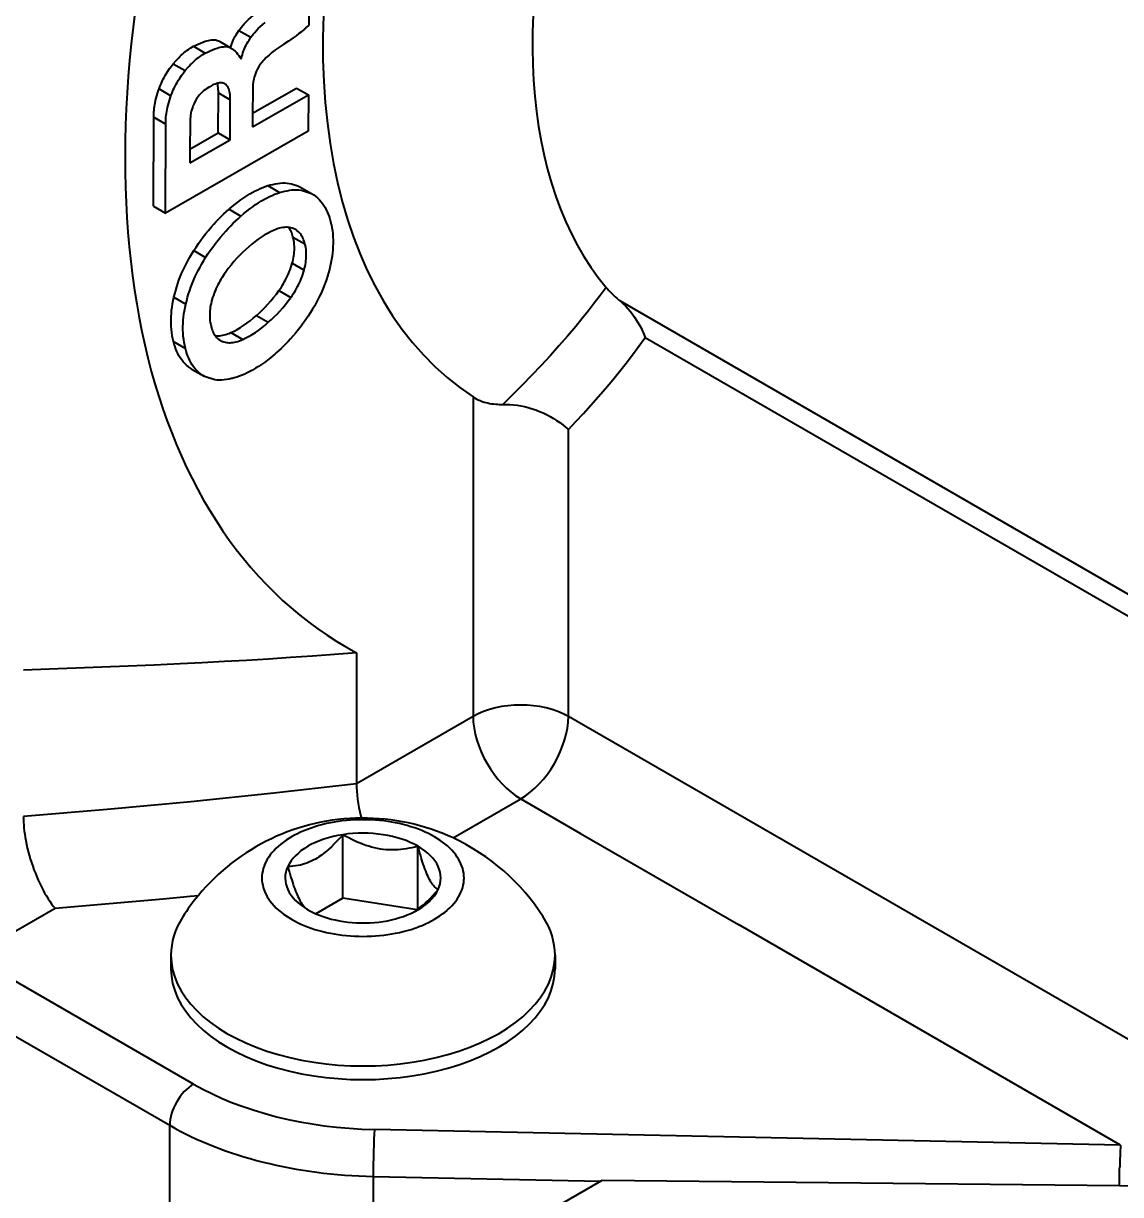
# Model space of a CAD drawing. Header units: millimetres. Extents: x 15 to 415, y 5 to 292.
# Drawn here: x 335.995 to 340.066, y 115.963 to 120.31 of the extents above; entities that cross this region are included whole.
import ezdxf

# ---------------------------------------------------------------- set-up
doc = ezdxf.new("R2010")
doc.units = ezdxf.units.MM
doc.layers.add('Geometries', color=7, linetype='Continuous')

msp = doc.modelspace()

# ---------------------------------------------------------------- linework, layer by layer
at = {"layer": 'Geometries', "linetype": 'Continuous', "lineweight": 40}
for p, q in [((337.0537, 120.438), (337.0533, 120.3031)), ((336.7947, 120.2842), (336.8389, 120.2587)), ((337.0377, 120.2884), (337.0367, 120.2875)), ((336.6255, 120.2254), (336.6697, 120.1999)), ((336.7253, 120.2416), (336.722, 120.2435)), ((336.7634, 120.2196), (336.7253, 120.2416)), ((336.7662, 120.218), (336.7634, 120.2196)), ((336.6697, 120.1999), (336.6781, 120.2037)), ((336.8002, 120.1819), (336.8023, 120.179)), ((336.8002, 120.1819), (336.8038, 120.1798)), ((336.8023, 120.179), (336.8038, 120.1798)), ((336.5511, 120.1605), (336.5953, 120.135)), ((336.8622, 120.1387), (336.8585, 120.1314)), ((336.4982, 120.0671), (336.5424, 120.0416)), ((336.7178, 119.9035), (336.7183, 120.0522)), ((336.7183, 120.0522), (336.7625, 120.0267)), ((336.8452, 119.9257), (337.0524, 120.0444)), ((336.8454, 119.9766), (337.0082, 120.0699)), ((336.8456, 120.0614), (336.8454, 119.9766)), ((337.0082, 120.0699), (337.0524, 120.0444)), ((337.0524, 120.0444), (337.052, 119.9095)), ((336.762, 119.878), (336.7625, 120.0267)), ((336.4775, 119.6312), (336.4786, 119.962)), ((336.4786, 119.962), (336.5227, 119.9365)), ((336.8454, 119.9766), (336.8452, 119.9257)), ((336.5217, 119.6056), (336.5227, 119.9365)), ((337.052, 119.9095), (336.5217, 119.6056)), ((336.6132, 119.9403), (336.6129, 119.8434)), ((336.6129, 119.8434), (336.7178, 119.9035)), ((336.7178, 119.9035), (336.762, 119.878)), ((336.6127, 119.7925), (336.762, 119.878)), ((336.6129, 119.8434), (336.6127, 119.7925)), ((336.9013, 119.7081), (336.9455, 119.6825)), ((337.0201, 119.7037), (337.0643, 119.6781)), ((336.4775, 119.6312), (336.5217, 119.6056)), ((336.7579, 119.62), (336.7613, 119.6231)), ((336.7579, 119.62), (336.8021, 119.5945)), ((336.9951, 119.5169), (337.0393, 119.4914)), ((336.6268, 119.467), (336.671, 119.4414)), ((336.9924, 119.4197), (337.0366, 119.3942)), ((337.1336, 119.4093), (337.1324, 119.405)), ((336.5529, 119.2937), (336.5971, 119.2681)), ((336.9431, 119.3185), (336.9873, 119.293)), ((340.5295, 117.9394), (338.2097, 119.2787)), ((336.8594, 119.2261), (336.9036, 119.2006)), ((336.7648, 119.1622), (336.809, 119.1367)), ((336.5522, 119.1287), (336.5964, 119.1032)), ((336.7196, 119.1373), (336.7339, 119.1291)), ((336.7339, 119.1291), (336.7343, 119.1289)), ((338.3021, 119.1447), (340.4856, 117.8841)), ((336.9308, 119.0853), (336.9279, 119.0827)), ((336.9328, 119.0871), (336.9308, 119.0853)), ((336.6215, 119.0257), (336.6657, 119.0002)), ((336.6667, 118.9996), (336.6657, 119.0002)), ((337.6632, 118.9235), (337.6632, 117.7375)), ((338.0168, 117.7375), (338.0168, 118.802)), ((337.2305, 117.974), (337.2305, 117.4877)), ((337.6632, 117.7375), (337.2305, 117.4877)), ((340.4739, 116.3188), (338.0168, 117.7375)), ((337.5888, 117.2863), (337.84, 117.4313)), ((337.84, 117.4313), (338.0617, 117.3033)), ((335.9949, 117.3663), (335.995, 117.3612)), ((335.995, 117.3599), (335.995, 117.3612)), ((337.1801, 117.0628), (337.1801, 117.2986)), ((338.062, 117.3031), (338.0617, 117.3033)), ((338.062, 117.3031), (338.6481, 116.9648)), ((337.4589, 117.0222), (337.4589, 117.2554)), ((337.1801, 117.0628), (337.0799, 117.005)), ((337.4561, 117.0201), (337.1801, 117.0628)), ((335.8038, 116.8477), (336.1123, 117.0258)), ((337.4561, 117.0201), (337.4589, 117.0222)), ((340.0657, 116.1463), (338.6481, 116.9648)), ((336.6263, 116.3728), (335.8038, 116.8477)), ((336.5423, 116.8513), (336.5423, 116.8008)), ((337.9673, 116.8513), (337.9673, 116.8008)), ((335.7154, 116.6946), (336.5379, 116.2197)), ((336.5379, 115.4032), (336.5379, 116.2197)), ((340.0657, 116.1463), (337.2973, 116.2041)), ((337.2927, 116.0299), (337.2927, 115.2134)), ((337.2927, 116.0299), (338.1379, 116.0123)), ((338.1379, 116.0123), (337.9064, 115.8786)), ((338.1424, 116.0149), (338.1379, 116.0123)), ((340.0613, 115.9955), (338.1424, 116.0149)), ((340.2819, 115.9933), (340.0613, 115.9955))]:
    msp.add_line(p, q, dxfattribs=at)
at = {"layer": 'Geometries', "linetype": 'Continuous', "lineweight": 40, "flags": 128}
for points in [[(336.807, 120.2998), (336.809, 120.3022), (336.814, 120.3079), (336.8219, 120.3164), (336.8301, 120.3244), (336.8385, 120.332), (336.8471, 120.3391)], [(336.7947, 120.2842), (336.7993, 120.2903), (336.8041, 120.2963), (336.807, 120.2998)], [(336.8389, 120.2587), (336.8435, 120.2648), (336.8483, 120.2708), (336.8532, 120.2767), (336.8582, 120.2824), (336.8661, 120.2909), (336.8743, 120.2989), (336.8827, 120.3065), (336.8913, 120.3136)], [(337.0533, 120.3031), (337.0444, 120.2946), (337.04, 120.2904), (337.0377, 120.2884)], [(336.6255, 120.2254), (336.6343, 120.2294), (336.6431, 120.2334), (336.6518, 120.2371), (336.6606, 120.2406), (336.6693, 120.2437), (336.6752, 120.2455), (336.6811, 120.2471), (336.6869, 120.2483), (336.6927, 120.2491), (336.6982, 120.2495), (336.7036, 120.2493), (336.7089, 120.2486), (336.7138, 120.2472), (336.7186, 120.2453), (336.722, 120.2435)], [(336.7634, 120.2196), (336.7655, 120.2266), (336.7678, 120.2338), (336.7704, 120.2409), (336.7735, 120.2481), (336.777, 120.2553), (336.7809, 120.2623), (336.7843, 120.2679), (336.7877, 120.2733), (336.7947, 120.2842)], [(336.8038, 120.1798), (336.8056, 120.1869), (336.8076, 120.194), (336.8096, 120.2011), (336.812, 120.2083), (336.8146, 120.2154), (336.8177, 120.2225), (336.8212, 120.2297), (336.8251, 120.2368), (336.8284, 120.2424), (336.8319, 120.2478), (336.8389, 120.2587)], [(337.0172, 120.2721), (337.0063, 120.2642), (336.9953, 120.2564), (336.9782, 120.2447), (336.9611, 120.2331)], [(337.0367, 120.2875), (337.0355, 120.2865), (337.0309, 120.2827), (337.0264, 120.2791), (337.0172, 120.2721)], [(336.5511, 120.1605), (336.5611, 120.1718), (336.5661, 120.1773), (336.5712, 120.1827), (336.5757, 120.1873), (336.5803, 120.1918), (336.5849, 120.1961), (336.5896, 120.2002), (336.5955, 120.2049), (336.6014, 120.2094), (336.6074, 120.2136), (336.6164, 120.2196), (336.6255, 120.2254)], [(336.6781, 120.2037), (336.6785, 120.2039), (336.6873, 120.2078), (336.6879, 120.2081)], [(336.6879, 120.2081), (336.696, 120.2116), (336.7048, 120.2151), (336.7135, 120.2182), (336.7194, 120.22), (336.7253, 120.2216), (336.7311, 120.2228), (336.7369, 120.2236), (336.7424, 120.224), (336.7478, 120.2238), (336.753, 120.2231), (336.758, 120.2217), (336.7627, 120.2197), (336.7662, 120.218)], [(336.7662, 120.218), (336.7672, 120.2173), (336.7714, 120.2145), (336.7754, 120.2113), (336.7804, 120.2067), (336.7851, 120.2016), (336.7896, 120.1962), (336.7939, 120.1906), (336.7981, 120.1848), (336.8002, 120.1819)], [(336.9611, 120.2331), (336.9501, 120.2259), (336.9391, 120.2183), (336.9281, 120.2102), (336.9171, 120.2016), (336.9062, 120.1925), (336.8953, 120.183)], [(336.5953, 120.135), (336.6053, 120.1462), (336.6103, 120.1518), (336.6154, 120.1572), (336.6199, 120.1618), (336.6245, 120.1663), (336.6291, 120.1706), (336.6338, 120.1747), (336.6397, 120.1794), (336.6448, 120.1832)], [(336.6448, 120.1832), (336.6456, 120.1839), (336.6516, 120.1881), (336.6558, 120.1909)], [(336.6558, 120.1909), (336.6606, 120.1941), (336.6697, 120.1999)], [(336.8953, 120.183), (336.8877, 120.1751), (336.884, 120.171), (336.8803, 120.1667), (336.8767, 120.1623), (336.8734, 120.1577), (336.8701, 120.1527), (336.8671, 120.1475), (336.8627, 120.1395), (336.8622, 120.1387)], [(336.4982, 120.0671), (336.5009, 120.0743), (336.5038, 120.0814), (336.5069, 120.0885), (336.5102, 120.0956), (336.5137, 120.1025), (336.5173, 120.1095), (336.5211, 120.1163), (336.5251, 120.1231), (336.5311, 120.1328), (336.5374, 120.1422), (336.5442, 120.1515), (336.5511, 120.1605)], [(336.5424, 120.0416), (336.5451, 120.0487), (336.548, 120.0559), (336.5511, 120.063), (336.5544, 120.07), (336.5579, 120.077), (336.5615, 120.0839), (336.5653, 120.0908), (336.5693, 120.0976), (336.5753, 120.1073), (336.5816, 120.1167), (336.5883, 120.126), (336.5953, 120.135)], [(336.8585, 120.1314), (336.856, 120.1243), (336.8537, 120.1171), (336.8515, 120.11), (336.8497, 120.1029), (336.8486, 120.0982), (336.8478, 120.0936), (336.8472, 120.0889), (336.8467, 120.0844), (336.8462, 120.0786), (336.846, 120.0728), (336.8456, 120.0614)], [(336.687, 120.0752), (336.6815, 120.0723), (336.676, 120.0689), (336.6704, 120.065), (336.6648, 120.0606), (336.6606, 120.0569), (336.6565, 120.053), (336.6525, 120.0489), (336.6485, 120.0443), (336.6446, 120.0395), (336.6408, 120.0346), (336.6357, 120.0272), (336.6309, 120.0194)], [(336.7144, 120.0878), (336.7103, 120.0867), (336.7059, 120.0851), (336.7015, 120.0833), (336.6979, 120.0815), (336.6943, 120.0796), (336.6907, 120.0775), (336.687, 120.0752)], [(336.7449, 120.0848), (336.7408, 120.0866), (336.7364, 120.088), (336.7317, 120.0889), (336.7268, 120.0893), (336.7228, 120.0891), (336.7188, 120.0887), (336.7147, 120.0879), (336.7144, 120.0878)], [(336.7183, 120.0522), (336.7181, 120.0584), (336.7179, 120.0647), (336.7174, 120.0708), (336.7168, 120.0768), (336.7158, 120.0825), (336.7144, 120.0878)], [(336.7625, 120.0267), (336.7623, 120.0329), (336.7621, 120.0392), (336.7616, 120.0453), (336.761, 120.0513), (336.76, 120.057), (336.7586, 120.0624), (336.7566, 120.0674), (336.7542, 120.072), (336.7521, 120.0754), (336.7497, 120.0786), (336.7449, 120.0848)], [(336.4786, 119.962), (336.4786, 119.9684), (336.4788, 119.9749), (336.4791, 119.9815), (336.4797, 119.9882), (336.4804, 119.9949), (336.4813, 120.0017), (336.4824, 120.0086), (336.4837, 120.0156), (336.4855, 120.024), (336.4875, 120.0325), (336.4898, 120.041), (336.4923, 120.0497), (336.4951, 120.0584), (336.4982, 120.0671)], [(336.5227, 119.9365), (336.5228, 119.9429), (336.523, 119.9493), (336.5233, 119.9559), (336.5239, 119.9626), (336.5246, 119.9694), (336.5255, 119.9762), (336.5266, 119.9831), (336.5279, 119.9901), (336.5297, 119.9985), (336.5317, 120.007), (336.534, 120.0155), (336.5365, 120.0242), (336.5393, 120.0329), (336.5424, 120.0416)], [(336.6234, 120.0008), (336.6224, 119.9981), (336.62, 119.9909), (336.6179, 119.9838), (336.6163, 119.9767), (336.6152, 119.9696), (336.6144, 119.9626), (336.6139, 119.957), (336.6136, 119.9514), (336.6132, 119.9403)], [(336.6309, 120.0194), (336.628, 120.0123), (336.6251, 120.0052), (336.6234, 120.0008)], [(336.7613, 119.6231), (336.7686, 119.6293), (336.7794, 119.6383), (336.7903, 119.6468), (336.8013, 119.655), (336.8123, 119.6627), (336.8234, 119.6699), (336.8345, 119.6768), (336.8456, 119.6831), (336.8549, 119.6881), (336.8642, 119.6928), (336.8735, 119.6971), (336.8828, 119.7011), (336.8921, 119.7047), (336.9013, 119.7081)], [(336.9013, 119.7081), (336.9108, 119.7104), (336.9202, 119.7126), (336.9295, 119.7146), (336.9387, 119.7162), (336.9478, 119.7175), (336.9566, 119.7182), (336.9652, 119.7182), (336.9736, 119.7176), (336.9817, 119.7162), (336.9896, 119.7144), (336.9974, 119.7121), (337.0051, 119.7094), (337.0126, 119.7066), (337.0201, 119.7037)], [(336.9455, 119.6825), (336.955, 119.6849), (336.9644, 119.6871), (336.9737, 119.6891), (336.9829, 119.6907), (336.992, 119.692), (337.0008, 119.6927), (337.0094, 119.6927), (337.0178, 119.692), (337.0259, 119.6907), (337.0338, 119.6889), (337.0416, 119.6866), (337.0492, 119.6839), (337.0568, 119.6811), (337.0643, 119.6781)], [(336.8021, 119.5945), (336.8128, 119.6038), (336.8236, 119.6127), (336.8345, 119.6213), (336.8455, 119.6295), (336.8565, 119.6372), (336.8676, 119.6444), (336.8787, 119.6513), (336.8898, 119.6576), (336.8991, 119.6626), (336.9084, 119.6672), (336.9177, 119.6716), (336.927, 119.6756), (336.9363, 119.6792), (336.9455, 119.6825)], [(337.0643, 119.6781), (337.072, 119.6734), (337.0793, 119.668), (337.0864, 119.6621), (337.093, 119.6557), (337.099, 119.649), (337.1046, 119.6419), (337.1099, 119.6343), (337.1147, 119.6261), (337.1188, 119.6184), (337.1225, 119.6104), (337.1259, 119.602), (337.129, 119.5932), (337.1318, 119.584), (337.1342, 119.5746)], [(336.6268, 119.467), (336.6353, 119.48), (336.6441, 119.4928), (336.6531, 119.5055), (336.6624, 119.5179), (336.6718, 119.53), (336.6814, 119.5419), (336.6913, 119.5535), (336.7013, 119.5648), (336.7104, 119.5747), (336.7197, 119.5842), (336.729, 119.5936), (336.7385, 119.6027), (336.7482, 119.6115), (336.7579, 119.62)], [(336.671, 119.4414), (336.6795, 119.4545), (336.6883, 119.4673), (336.6973, 119.48), (336.7066, 119.4924), (336.716, 119.5045), (336.7256, 119.5164), (336.7355, 119.528), (336.7455, 119.5393), (336.7546, 119.5491), (336.7639, 119.5587), (336.7732, 119.568), (336.7827, 119.5771), (336.7924, 119.586), (336.8021, 119.5945)], [(336.9797, 119.5526), (336.978, 119.5528), (336.9731, 119.5531), (336.9682, 119.5531), (336.9631, 119.5528), (336.958, 119.5523), (336.9494, 119.5508), (336.9406, 119.5485), (336.9315, 119.5455), (336.9223, 119.5417)], [(337.1376, 119.561), (337.1393, 119.5526), (337.1411, 119.541), (337.1425, 119.5291), (337.1434, 119.5174), (337.1439, 119.5055), (337.1439, 119.4932), (337.1435, 119.4807), (337.1427, 119.4692), (337.1416, 119.4576), (337.1401, 119.4458), (337.1383, 119.4337), (337.1361, 119.4215), (337.1336, 119.4093)], [(337.1342, 119.5746), (337.1369, 119.5638), (337.1376, 119.561)], [(336.9223, 119.5417), (336.9111, 119.5364), (336.8999, 119.5305), (336.8886, 119.5239), (336.8773, 119.5167), (336.8657, 119.5087), (336.8542, 119.5001), (336.8427, 119.4909), (336.8313, 119.481)], [(336.9963, 119.5489), (336.9919, 119.5503), (336.9874, 119.5514), (336.9827, 119.5522), (336.9797, 119.5526)], [(336.9951, 119.5169), (336.9938, 119.5223), (336.9922, 119.5276), (336.9904, 119.5326), (336.9884, 119.5375), (336.9863, 119.5419), (336.984, 119.5462), (336.9815, 119.5502), (336.9798, 119.5526)], [(336.9924, 119.4197), (336.9942, 119.4268), (336.9957, 119.4338), (336.9971, 119.4408), (336.9982, 119.4478), (336.9991, 119.4545), (336.9998, 119.4611), (337.0002, 119.4677), (337.0004, 119.4741), (337.0004, 119.4817), (337, 119.4891), (336.9993, 119.4963), (336.9982, 119.5035), (336.9968, 119.5103), (336.9951, 119.5169)], [(337.0039, 119.5451), (337.0014, 119.5465), (336.9963, 119.5489)], [(337.0393, 119.4914), (337.038, 119.4968), (337.0364, 119.502), (337.0346, 119.5071), (337.0326, 119.512), (337.0305, 119.5164), (337.0282, 119.5207), (337.0256, 119.5247), (337.0229, 119.5285), (337.0192, 119.5329), (337.0152, 119.5369), (337.0109, 119.5405), (337.0063, 119.5437), (337.0039, 119.5451)], [(336.5529, 119.2937), (336.5564, 119.3063), (336.5601, 119.319), (336.5639, 119.3316), (336.5678, 119.3442), (336.5721, 119.3568), (336.5767, 119.3693), (336.5818, 119.3817), (336.5873, 119.394), (336.5932, 119.4063), (336.5995, 119.4185), (336.6061, 119.4307), (336.6129, 119.4428), (336.6198, 119.4549), (336.6268, 119.467)], [(336.8313, 119.481), (336.82, 119.471), (336.8089, 119.4605), (336.7978, 119.4495), (336.787, 119.438), (336.7761, 119.4257), (336.7654, 119.4129), (336.7549, 119.3997), (336.7447, 119.386)], [(337.0366, 119.3942), (337.0384, 119.4013), (337.0399, 119.4083), (337.0413, 119.4153), (337.0424, 119.4223), (337.0433, 119.429), (337.0439, 119.4356), (337.0444, 119.4421), (337.0446, 119.4486), (337.0445, 119.4562), (337.0442, 119.4636), (337.0434, 119.4708), (337.0424, 119.4779), (337.041, 119.4848), (337.0393, 119.4914)], [(336.5971, 119.2681), (336.6006, 119.2808), (336.6043, 119.2935), (336.608, 119.3061), (336.612, 119.3187), (336.6163, 119.3313), (336.6209, 119.3438), (336.626, 119.3562), (336.6315, 119.3685), (336.6374, 119.3808), (336.6437, 119.393), (336.6503, 119.4052), (336.6571, 119.4173), (336.664, 119.4294), (336.671, 119.4414)], [(336.7447, 119.386), (336.7403, 119.3797), (336.7359, 119.3732), (336.7317, 119.3666), (336.7276, 119.3599), (336.7237, 119.3532), (336.7199, 119.3463), (336.7163, 119.3394), (336.7128, 119.3323), (336.7092, 119.3245), (336.7058, 119.3165), (336.7032, 119.3103)], [(336.9431, 119.3185), (336.9475, 119.3249), (336.9519, 119.3314), (336.9561, 119.338), (336.9601, 119.3447), (336.964, 119.3515), (336.9677, 119.3584), (336.9713, 119.3654), (336.9747, 119.3725), (336.9782, 119.3802), (336.9814, 119.388), (336.9845, 119.3958), (336.9874, 119.4038), (336.99, 119.4118), (336.9924, 119.4197)], [(336.9873, 119.293), (336.9917, 119.2994), (336.996, 119.3059), (337.0002, 119.3125), (337.0043, 119.3192), (337.0082, 119.326), (337.0119, 119.3329), (337.0155, 119.3399), (337.0189, 119.3469), (337.0224, 119.3547), (337.0256, 119.3625), (337.0287, 119.3703), (337.0316, 119.3783), (337.0342, 119.3863), (337.0366, 119.3942)], [(337.1324, 119.405), (337.1301, 119.3967), (337.1265, 119.384), (337.1228, 119.3715), (337.1189, 119.3589), (337.1147, 119.3464), (337.1134, 119.343)], [(337.1134, 119.343), (337.1101, 119.334), (337.1051, 119.3216), (337.1021, 119.3148)], [(336.5522, 119.1287), (336.5494, 119.1395), (336.5471, 119.1507), (336.5453, 119.1623), (336.5439, 119.1742), (336.543, 119.1858), (336.5425, 119.1976), (336.5425, 119.2098), (336.5429, 119.2223), (336.5437, 119.2338), (336.5448, 119.2454), (336.5463, 119.2572), (336.5482, 119.2692), (336.5504, 119.2814), (336.5529, 119.2937)], [(336.7032, 119.3103), (336.7026, 119.3086), (336.6996, 119.3005), (336.6968, 119.2923), (336.6943, 119.2842)], [(336.8594, 119.2261), (336.8703, 119.2358), (336.8811, 119.246), (336.8918, 119.2567), (336.9023, 119.2679), (336.9129, 119.2799), (336.9232, 119.2923), (336.9333, 119.3052), (336.9431, 119.3185)], [(336.9036, 119.2006), (336.9145, 119.2103), (336.9253, 119.2204), (336.936, 119.2312), (336.9465, 119.2424), (336.9571, 119.2543), (336.9674, 119.2668), (336.9775, 119.2797), (336.9873, 119.293)], [(337.1021, 119.3148), (337.0996, 119.3093), (337.0937, 119.2971), (337.0875, 119.2849), (337.081, 119.2728), (337.0743, 119.2607), (337.0674, 119.2487), (337.0605, 119.2366)], [(338.1568, 119.3303), (338.135, 119.3005), (338.1128, 119.2712), (338.0902, 119.2423), (338.0674, 119.2137), (338.0442, 119.1855), (338.0133, 119.149), (337.9819, 119.1131), (337.9501, 119.0778), (337.9155, 119.0404), (337.8805, 119.0036), (337.8451, 118.9672), (337.8092, 118.9313), (337.7731, 118.8959)], [(338.1568, 119.3303), (338.1619, 119.3244), (338.1673, 119.3184), (338.1732, 119.3122), (338.1795, 119.3059), (338.1848, 119.3007), (338.1906, 119.2954), (338.1966, 119.2899), (338.203, 119.2844), (338.2097, 119.2787)], [(336.5964, 119.1032), (336.5936, 119.114), (336.5913, 119.1251), (336.5895, 119.1367), (336.5881, 119.1487), (336.5872, 119.1603), (336.5867, 119.1721), (336.5867, 119.1843), (336.5871, 119.1968), (336.5879, 119.2082), (336.589, 119.2199), (336.5905, 119.2316), (336.5924, 119.2437), (336.5945, 119.2559), (336.5971, 119.2681)], [(336.6942, 119.2842), (336.6925, 119.2772), (336.6909, 119.2701), (336.6895, 119.2631), (336.6883, 119.2562), (336.6874, 119.2495), (336.6867, 119.2429), (336.6863, 119.2363), (336.686, 119.2299), (336.686, 119.222), (336.6864, 119.2143), (336.6871, 119.2069), (336.6882, 119.1995), (336.6897, 119.1925), (336.6915, 119.1857)], [(338.2097, 119.2787), (338.2193, 119.2702), (338.2287, 119.2612), (338.2377, 119.2516), (338.2463, 119.2416), (338.2546, 119.2311), (338.2626, 119.2201)], [(336.7648, 119.1622), (336.7764, 119.1679), (336.7881, 119.1742), (336.7999, 119.1811), (336.8116, 119.1887), (336.8237, 119.1971), (336.8356, 119.2061), (336.8476, 119.2158), (336.8594, 119.2261)], [(337.0605, 119.2366), (337.0519, 119.2236), (337.0432, 119.2107), (337.0341, 119.198), (337.0304, 119.193)], [(338.2626, 119.2201), (338.269, 119.2103), (338.2752, 119.2003), (338.2811, 119.19), (338.2867, 119.1794), (338.2895, 119.1738), (338.2922, 119.1681), (338.2948, 119.1623), (338.2974, 119.1565), (338.2998, 119.1506), (338.3021, 119.1447)], [(336.6915, 119.1857), (336.6928, 119.1803), (336.6944, 119.175), (336.6962, 119.17), (336.6982, 119.1652), (336.7003, 119.1608), (336.7025, 119.1568)], [(336.7065, 119.1508), (336.7085, 119.1506), (336.7133, 119.1503), (336.7183, 119.1503), (336.7233, 119.1506), (336.7285, 119.1512), (336.7343, 119.1522), (336.7402, 119.1535), (336.7462, 119.1552), (336.7524, 119.1572), (336.7586, 119.1595), (336.7648, 119.1622)], [(336.809, 119.1367), (336.8206, 119.1424), (336.8323, 119.1486), (336.8441, 119.1556), (336.8558, 119.1632), (336.8678, 119.1716), (336.8798, 119.1806), (336.8917, 119.1903), (336.9036, 119.2006)], [(337.0304, 119.193), (337.0249, 119.1856), (337.0155, 119.1735), (337.0058, 119.1617), (336.9959, 119.1501), (336.9859, 119.1388), (336.9773, 119.1296), (336.9686, 119.1206), (336.9599, 119.1119), (336.9509, 119.1034), (336.9419, 119.0951), (336.9328, 119.0871)], [(336.6215, 119.0257), (336.6148, 119.0298), (336.6074, 119.0351), (336.6004, 119.0409), (336.5937, 119.0473), (336.5877, 119.0538), (336.5821, 119.0608), (336.5769, 119.0684), (336.572, 119.0764), (336.5679, 119.0842), (336.5641, 119.0923), (336.5606, 119.1008), (336.5575, 119.1098), (336.5547, 119.1191), (336.5522, 119.1287)], [(336.7025, 119.1568), (336.7027, 119.1566), (336.7052, 119.1526), (336.7065, 119.1508)], [(336.7065, 119.1508), (336.7079, 119.1489), (336.7116, 119.1446), (336.7156, 119.1407), (336.7196, 119.1373)], [(336.7196, 119.1373), (336.7198, 119.1371), (336.7244, 119.134), (336.7264, 119.1327)], [(336.7264, 119.1327), (336.7292, 119.1312), (336.7339, 119.1291)], [(336.7343, 119.1288), (336.7387, 119.1275), (336.7432, 119.1264), (336.7479, 119.1256), (336.7526, 119.125), (336.7575, 119.1248), (336.7624, 119.1248), (336.7675, 119.1251), (336.7727, 119.1257), (336.7785, 119.1267), (336.7844, 119.128), (336.7904, 119.1296), (336.7966, 119.1317), (336.8028, 119.134), (336.809, 119.1367)], [(338.0168, 118.802), (338.045, 118.8319), (338.0729, 118.8622), (338.1006, 118.8929), (338.1279, 118.9239), (338.155, 118.9554), (338.1816, 118.9873), (338.2065, 119.0179), (338.231, 119.0489), (338.2551, 119.0803), (338.2788, 119.1122), (338.3021, 119.1447)], [(336.6657, 119.0002), (336.659, 119.0043), (336.6516, 119.0096), (336.6446, 119.0154), (336.6379, 119.0218), (336.6319, 119.0283), (336.6263, 119.0353), (336.6211, 119.0428), (336.6162, 119.0508), (336.6121, 119.0586), (336.6083, 119.0668), (336.6048, 119.0753), (336.6017, 119.0843), (336.5989, 119.0936), (336.5964, 119.1032)], [(336.9279, 119.0827), (336.9221, 119.0778), (336.9113, 119.0688), (336.9004, 119.0602), (336.8894, 119.0519), (336.8784, 119.0442), (336.8674, 119.0368), (336.8563, 119.0298), (336.8452, 119.0233), (336.8354, 119.018), (336.8256, 119.013), (336.8158, 119.0083), (336.806, 119.004), (336.7962, 119.0001), (336.7865, 118.9965)], [(336.6844, 118.9932), (336.682, 118.994), (336.6743, 118.9967), (336.6667, 118.9996)], [(336.7688, 118.9921), (336.7675, 118.9918), (336.7582, 118.9897), (336.7489, 118.988), (336.7398, 118.9866), (336.7309, 118.9858), (336.7222, 118.9857), (336.7137, 118.9863), (336.7055, 118.9875), (336.6975, 118.9893), (336.6897, 118.9915), (336.6844, 118.9932)], [(336.7865, 118.9965), (336.777, 118.9941), (336.7688, 118.9921)], [(337.6632, 118.9235), (337.6691, 118.9198), (337.6753, 118.9163), (337.6819, 118.913), (337.689, 118.9099), (337.6966, 118.907), (337.7047, 118.9043), (337.711, 118.9026), (337.7176, 118.901), (337.7244, 118.8996), (337.7317, 118.8983), (337.7394, 118.8973), (337.7473, 118.8966), (337.7535, 118.8961), (337.7598, 118.8959), (337.7664, 118.8958), (337.7731, 118.8959)], [(337.7731, 118.8959), (337.7864, 118.896), (337.7997, 118.8954), (337.8131, 118.8943), (337.8266, 118.8927), (337.84, 118.8904)], [(337.84, 118.8904), (337.8542, 118.8875), (337.8683, 118.884), (337.8822, 118.8799), (337.8961, 118.8752), (337.9097, 118.87), (337.923, 118.8642), (337.9361, 118.858), (337.9489, 118.8513), (337.9613, 118.844), (337.9733, 118.8364), (337.9849, 118.8283), (337.9961, 118.8199), (338.0067, 118.8111), (338.0168, 118.802)], [(337.2305, 117.974), (337.149, 117.9675), (337.0674, 117.9614), (336.9857, 117.9557), (336.904, 117.9504), (336.8222, 117.9455), (336.7404, 117.9409), (336.6584, 117.9366), (336.5764, 117.9326), (336.4798, 117.9281), (336.383, 117.924), (336.2861, 117.9202), (336.1892, 117.9165), (336.0921, 117.9131), (335.9949, 117.9097)], [(337.2305, 117.4877), (336.9244, 117.4523), (336.6161, 117.4205), (336.3062, 117.392), (335.9949, 117.3663)], [(337.2305, 117.4877), (337.2308, 117.4739), (337.2316, 117.4597), (337.2329, 117.445), (337.2347, 117.43), (337.237, 117.4146), (337.2399, 117.399), (337.2433, 117.3832), (337.2472, 117.3673), (337.2491, 117.36)], [(335.995, 117.3599), (335.9951, 117.356), (335.9954, 117.3454), (335.9961, 117.3345), (335.9969, 117.3234), (335.9981, 117.3121), (335.9996, 117.3005), (336.0013, 117.2888), (336.0033, 117.2769), (336.006, 117.2634), (336.009, 117.2498), (336.0123, 117.2361), (336.016, 117.2225), (336.02, 117.2089), (336.0244, 117.1954), (336.0292, 117.182)], [(337.5669, 117.0176), (337.5685, 117.019), (337.5769, 117.0267), (337.5848, 117.0347), (337.5921, 117.043), (337.5989, 117.0516), (337.6046, 117.0596), (337.6097, 117.0678), (337.6143, 117.0761), (337.6184, 117.0846), (337.6218, 117.0932), (337.6247, 117.102), (337.6269, 117.1108), (337.6285, 117.1197), (337.6295, 117.1286), (337.6298, 117.1376), (337.6295, 117.1465), (337.6285, 117.1555), (337.6269, 117.1644), (337.6247, 117.1732), (337.6218, 117.1819), (337.6184, 117.1906), (337.6143, 117.1991), (337.6097, 117.2074), (337.6046, 117.2156), (337.5989, 117.2236), (337.592, 117.2323), (337.5845, 117.2407), (337.5765, 117.2489), (337.5679, 117.2567), (337.5589, 117.2643), (337.5497, 117.2713), (337.5401, 117.2781), (337.5301, 117.2846), (337.52, 117.2907), (337.5092, 117.2967), (337.4978, 117.3025), (337.4858, 117.3081), (337.4733, 117.3135), (337.4602, 117.3187), (337.4468, 117.3235), (337.4329, 117.3281), (337.4185, 117.3323), (337.4037, 117.3363), (337.3899, 117.3395), (337.3757, 117.3425), (337.3613, 117.3452), (337.3466, 117.3475), (337.3316, 117.3495), (337.3165, 117.3511), (337.3012, 117.3524), (337.2858, 117.3533), (337.2703, 117.3539), (337.2548, 117.3541), (337.2393, 117.3539), (337.2238, 117.3533), (337.2084, 117.3524), (337.1931, 117.3511), (337.1779, 117.3495), (337.163, 117.3475), (337.1483, 117.3452), (337.1338, 117.3425), (337.1197, 117.3395), (337.1058, 117.3363), (337.0908, 117.3323), (337.0761, 117.3279), (337.062, 117.3233), (337.0484, 117.3184), (337.0354, 117.3132), (337.0231, 117.3078), (337.0114, 117.3023), (337.0002, 117.2966), (336.9896, 117.2907), (336.9793, 117.2844), (336.9692, 117.2779), (336.9594, 117.271), (336.95, 117.2637), (336.941, 117.2562), (336.9327, 117.2484), (336.9248, 117.2404), (336.9174, 117.2321), (336.9106, 117.2236), (336.905, 117.2156), (336.8998, 117.2074), (336.8952, 117.1991), (336.8912, 117.1906), (336.8877, 117.1819), (336.8849, 117.1732), (336.8827, 117.1644), (336.8811, 117.1555), (336.8801, 117.1465), (336.8798, 117.1376), (336.8801, 117.1286), (336.8811, 117.1197), (336.8827, 117.1108), (336.8849, 117.102), (336.8877, 117.0932), (336.8912, 117.0846), (336.8952, 117.0761), (336.8998, 117.0678), (336.905, 117.0596), (336.9106, 117.0516), (336.9176, 117.0429), (336.9251, 117.0344), (336.9331, 117.0263), (336.9417, 117.0184), (336.9507, 117.0109), (336.9599, 117.0038), (336.9695, 116.997), (336.9794, 116.9906), (336.9896, 116.9845)], [(337.1801, 117.2986), (337.1697, 117.2868), (337.1591, 117.2754), (337.1484, 117.2643), (337.1375, 117.2537), (337.1284, 117.2453), (337.1191, 117.2373), (337.1097, 117.2297), (337.1003, 117.2226), (337.0908, 117.216), (337.0844, 117.2119), (337.078, 117.2081), (337.0701, 117.2037), (337.0621, 117.1997), (337.0542, 117.1962), (337.0463, 117.193), (337.0383, 117.1902), (337.0304, 117.1878), (337.0225, 117.1858), (337.0147, 117.1842), (337.0048, 117.1826), (336.995, 117.1815), (336.9854, 117.1809), (336.9759, 117.1807)], [(337.4589, 117.2554), (337.4476, 117.2525), (337.4366, 117.25), (337.4259, 117.2479), (337.4154, 117.2461), (337.4052, 117.2446), (337.3952, 117.2435), (337.3854, 117.2427), (337.3741, 117.2421), (337.363, 117.242), (337.352, 117.2422), (337.3411, 117.2429), (337.3303, 117.244), (337.3195, 117.2454), (337.3087, 117.2473), (337.2979, 117.2496), (337.287, 117.2523), (337.276, 117.2554), (337.2649, 117.259), (337.2536, 117.2631), (337.2438, 117.2669), (337.2338, 117.2712), (337.2235, 117.2758), (337.2131, 117.2808), (337.2024, 117.2863), (337.1914, 117.2922), (337.1801, 117.2986)], [(337.5336, 117.0944), (337.5306, 117.0963), (337.5276, 117.0985), (337.5248, 117.1009), (337.522, 117.1035), (337.5192, 117.1063), (337.5166, 117.1094), (337.5139, 117.1128), (337.5109, 117.117), (337.5079, 117.1215), (337.505, 117.1264), (337.5021, 117.1317), (337.4992, 117.1373), (337.4963, 117.1434), (337.4934, 117.1498), (337.4905, 117.1567), (337.4876, 117.164), (337.4846, 117.1717), (337.4816, 117.18), (337.4786, 117.1889), (337.476, 117.1969), (337.4733, 117.2053), (337.4706, 117.2143), (337.4678, 117.2237), (337.4649, 117.2337), (337.4619, 117.2443), (337.4589, 117.2554)], [(336.0292, 117.182), (336.0341, 117.1684), (336.0392, 117.1551), (336.0445, 117.142), (336.05, 117.1293), (336.0557, 117.1169), (336.0615, 117.1048), (336.0676, 117.0932), (336.0737, 117.082), (336.08, 117.0712), (336.0864, 117.061), (336.0928, 117.0513), (336.0993, 117.0422), (336.1058, 117.0337), (336.1123, 117.0258)], [(336.9759, 117.1807), (336.979, 117.1695), (336.9812, 117.1615)], [(336.9812, 117.1615), (336.9819, 117.159), (336.9848, 117.149), (336.9876, 117.1396), (336.9903, 117.1306), (336.993, 117.1222), (336.9957, 117.1141), (336.9973, 117.1092)], [(336.9973, 117.1092), (336.9987, 117.1053), (337.0017, 117.097), (337.0046, 117.0892), (337.0075, 117.0819), (337.0104, 117.0751), (337.0133, 117.0686), (337.0162, 117.0626), (337.0191, 117.057), (337.022, 117.0517), (337.025, 117.0468), (337.0279, 117.0423), (337.031, 117.0381), (337.0336, 117.0347), (337.0363, 117.0316), (337.039, 117.0288), (337.0418, 117.0261), (337.0447, 117.0238), (337.0476, 117.0216), (337.0507, 117.0197)], [(337.4589, 117.0222), (337.4632, 117.0255), (337.4713, 117.0319), (337.4792, 117.0387), (337.4871, 117.0458), (337.4949, 117.0532), (337.5048, 117.063), (337.5145, 117.0732), (337.5241, 117.0837), (337.5336, 117.0944)], [(336.1123, 117.0258), (336.2127, 117.0341), (336.3129, 117.0426), (336.4132, 117.0513), (336.5133, 117.0604), (336.6133, 117.0698), (336.644, 117.0728)], [(337.4447, 117.0121), (337.4475, 117.0139), (337.4554, 117.0195), (337.4561, 117.0201)], [(337.4625, 116.9573), (337.4742, 116.962), (337.4865, 116.9673), (337.4982, 116.9729), (337.5094, 116.9786), (337.52, 116.9845), (337.5303, 116.9907), (337.5404, 116.9973), (337.5502, 117.0042), (337.5596, 117.0114), (337.5669, 117.0176)], [(336.9896, 116.9845), (337.0004, 116.9785), (337.0118, 116.9727), (337.0238, 116.967), (337.0363, 116.9616), (337.0494, 116.9564), (337.0628, 116.9516), (337.0767, 116.9471), (337.091, 116.9428), (337.1058, 116.9389), (337.1197, 116.9356), (337.1338, 116.9326), (337.1483, 116.93), (337.163, 116.9277), (337.1779, 116.9257), (337.1931, 116.924), (337.2084, 116.9227), (337.2238, 116.9218), (337.2393, 116.9213), (337.2548, 116.9211), (337.2703, 116.9213), (337.2858, 116.9218), (337.3012, 116.9227), (337.3165, 116.924), (337.3316, 116.9257), (337.3466, 116.9277), (337.3613, 116.93), (337.3757, 116.9326), (337.3899, 116.9356), (337.4037, 116.9389), (337.4188, 116.9429), (337.4334, 116.9472), (337.4476, 116.9519), (337.4611, 116.9568), (337.4625, 116.9573)], [(340.0613, 115.9955), (340.0613, 115.9979), (340.0614, 116.0072), (340.0616, 116.0166), (340.0617, 116.0263), (340.0619, 116.0361), (340.0621, 116.0459), (340.0623, 116.0557), (340.0625, 116.0654)]]:
    msp.add_lwpolyline(points, dxfattribs=at)
at = {"layer": 'Geometries', "linetype": 'Continuous', "lineweight": 40}
for centre, radius, start, end in [((337.2548, 116.5671), 0.793, 90.4049, 140.3749), ((337.2548, 116.5671), 0.793, 65.0903, 90.4049), ((337.2548, 116.5671), 0.793, 32.521, 65.0903), ((337.2548, 116.5671), 0.793, 140.3749, 147.479), ((342.5581, 116.0071), 2.4962, 176.8029, 178.6611)]:
    msp.add_arc(centre, radius, start, end, dxfattribs=at)
for centre, major_axis, ratio, start_param, end_param in [((339.1741, 121.4268), (1.9813, 3.4318), 0.57735, 0.858983, 3.160457), ((339.1741, 121.4268), (-1.4625, -2.5331), 0.57735, 4.026755, 6.249506), ((338.7942, 121.6461), (2.25, 3.8971), 0.57735, 1.555059, 2.391508), ((339.563, 121.2022), (1.1875, 2.0568), 0.57735, 0.903938, 2.934552), ((337.84, 117.6354), (-0.25, 0), 0.57735, 3.926991, 5.497787), ((337.84, 117.6354), (-0.125, 0.2165), 0.57735, 0.785398, 2.356194), ((337.84, 117.6354), (0.125, 0.2165), 0.57735, 3.926991, 5.497787), ((337.2548, 117.1376), (-0.2887, 0), 0.57735, 4.974188, 6.021386), ((337.2548, 117.1376), (-0.2887, 0), 0.57735, 3.926991, 4.974188), ((337.2548, 117.1376), (-0.2887, 0), 0.57735, 2.879793, 3.926991), ((337.2548, 117.1376), (-0.2887, 0), 0.57735, 6.021386, 7.068583), ((337.2548, 117.1376), (-0.2887, 0), 0.57735, 2.289159, 2.879793), ((337.2548, 116.8513), (-0.7125, 0), 0.57735, 5.930469, 6.283185), ((337.2548, 117.1376), (-0.2887, 0), 0.57735, 0.785398, 0.920039), ((337.2548, 117.1376), (-0.2887, 0), 0.57735, 0.920039, 1.832596), ((337.2548, 117.1376), (-0.2887, 0), 0.57735, 1.832596, 2.289159), ((337.2548, 116.8513), (-0.7125, 0), 0.57735, 3.141593, 3.494309), ((337.2548, 116.8513), (-0.7125, 0), 0.57735, 0, 3.141593), ((337.2548, 116.8008), (-0.7125, 0), 0.57735, 0, 3.141593), ((336.6263, 116.2708), (-0.0625, -0.1083), 0.57735, 3.926992, 5.497787), ((337.3334, 116.7811), (1, 0), 0.57735, 3.926991, 4.676217), ((337.3334, 116.679), (-1.125, 0), 0.57735, 0.785398, 1.534624), ((337.2973, 116.102), (-0.0026, -0.125), 0.029528, 3.757384, 5.328177)]:
    msp.add_ellipse(centre, major_axis=major_axis, ratio=ratio, start_param=start_param, end_param=end_param, dxfattribs=at)

doc.saveas('drawing.dxf')
